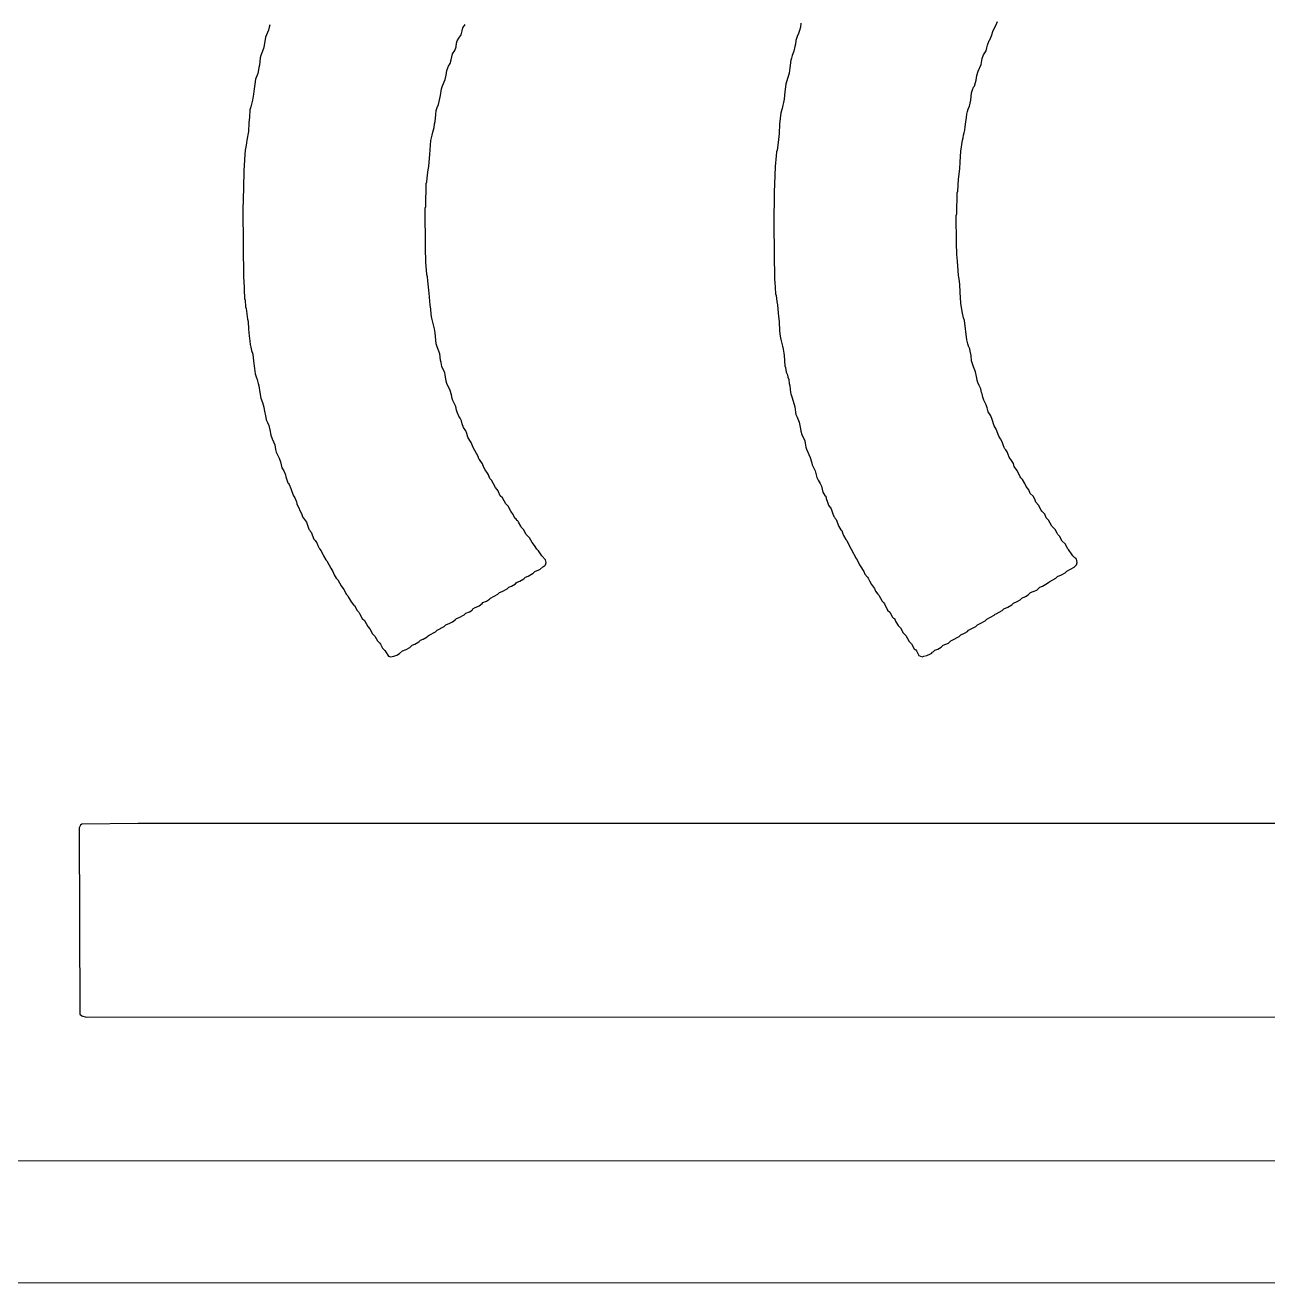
# Model space of a CAD drawing. Header units: inches. Extents: x 0 to 5379, y 0 to 5429.
# Drawn here: x 174.65 to 177.184, y 123.12 to 125.685 of the extents above; entities that cross this region are included whole.
import ezdxf

# ---------------------------------------------------------------- set-up
doc = ezdxf.new("R2010")
doc.units = ezdxf.units.IN
doc.layers.add('Bottom Overlay', color=54, linetype='Continuous')

msp = doc.modelspace()

# ---------------------------------------------------------------- linework, layer by layer
at = {"layer": 'Bottom Overlay'}
for p, q in [((175.1464, 125.6747), (175.1402, 125.6606)), ((175.1481, 125.6809), (175.1464, 125.6747)), ((175.1492, 125.6854), (175.1481, 125.6809)), ((175.5391, 125.6651), (175.5414, 125.673)), ((175.5414, 125.673), (175.543, 125.6792)), ((175.543, 125.6792), (175.5475, 125.686)), ((176.2293, 125.6736), (176.227, 125.6679)), ((176.231, 125.6809), (176.2293, 125.6736)), ((176.2321, 125.6888), (176.231, 125.6809)), ((176.6209, 125.6629), (176.6243, 125.6741)), ((176.6243, 125.6741), (176.6299, 125.6843)), ((176.6299, 125.6843), (176.6333, 125.6922)), ((175.1402, 125.6606), (175.1374, 125.6431)), ((175.529, 125.6403), (175.5301, 125.6482)), ((175.5301, 125.6482), (175.5312, 125.6527)), ((175.5312, 125.6527), (175.5346, 125.6584)), ((175.5346, 125.6584), (175.5391, 125.6651)), ((176.2208, 125.646), (176.2197, 125.6414)), ((176.222, 125.6538), (176.2208, 125.646)), ((176.2242, 125.6617), (176.222, 125.6538)), ((176.227, 125.6679), (176.2242, 125.6617)), ((176.6124, 125.6443), (176.6158, 125.6533)), ((176.6158, 125.6533), (176.6175, 125.655)), ((176.6175, 125.655), (176.6209, 125.6629)), ((175.1306, 125.6229), (175.1295, 125.6183)), ((175.1329, 125.6285), (175.1306, 125.6229)), ((175.1362, 125.6375), (175.1329, 125.6285)), ((175.1374, 125.6431), (175.1362, 125.6375)), ((175.5188, 125.6144), (175.5216, 125.6262)), ((175.5216, 125.6262), (175.5261, 125.633)), ((175.5261, 125.633), (175.529, 125.6403)), ((176.2146, 125.6229), (176.213, 125.6178)), ((176.218, 125.6319), (176.2146, 125.6229)), ((176.2197, 125.6414), (176.218, 125.6319)), ((176.6017, 125.6167), (176.6045, 125.624)), ((176.6045, 125.624), (176.6096, 125.6324)), ((176.6096, 125.6324), (176.6113, 125.6386)), ((176.6113, 125.6386), (176.6124, 125.6443)), ((175.1267, 125.5986), (175.1255, 125.5896)), ((175.1278, 125.6031), (175.1267, 125.5986)), ((175.1295, 125.6183), (175.1278, 125.6031)), ((175.5104, 125.5924), (175.5137, 125.6014)), ((175.5137, 125.6014), (175.5166, 125.6065)), ((175.5166, 125.6065), (175.5188, 125.6144)), ((176.2096, 125.5975), (176.2079, 125.5868)), ((176.2118, 125.6133), (176.2096, 125.5975)), ((176.213, 125.6178), (176.2118, 125.6133)), ((176.5933, 125.5913), (176.5995, 125.6043)), ((176.5995, 125.6043), (176.6006, 125.6088)), ((176.6006, 125.6088), (176.6017, 125.6167)), ((175.1199, 125.575), (175.1182, 125.5643)), ((175.1244, 125.5862), (175.1199, 125.575)), ((175.1255, 125.5896), (175.1244, 125.5862)), ((175.5013, 125.5609), (175.5064, 125.5738)), ((175.5064, 125.5738), (175.5087, 125.5829)), ((175.5087, 125.5829), (175.5104, 125.5924)), ((176.2051, 125.5761), (176.2017, 125.5648)), ((176.2068, 125.5823), (176.2051, 125.5761)), ((176.2079, 125.5868), (176.2068, 125.5823)), ((176.5859, 125.5603), (176.5882, 125.5682)), ((176.5882, 125.5682), (176.5893, 125.5727)), ((176.5893, 125.5727), (176.591, 125.5823)), ((176.591, 125.5823), (176.5933, 125.5913)), ((175.116, 125.544), (175.1137, 125.5316)), ((175.1171, 125.5552), (175.116, 125.544)), ((175.1182, 125.5643), (175.1171, 125.5552)), ((175.4974, 125.5412), (175.4991, 125.5552)), ((175.4991, 125.5552), (175.5013, 125.5609)), ((176.1994, 125.549), (176.1977, 125.5338)), ((176.2017, 125.5648), (176.1994, 125.549)), ((176.5786, 125.5316), (176.5803, 125.5468)), ((176.5803, 125.5468), (176.582, 125.553)), ((176.582, 125.553), (176.5843, 125.5586)), ((176.5843, 125.5586), (176.5859, 125.5603)), ((175.1103, 125.5181), (175.1086, 125.5119)), ((175.1137, 125.5316), (175.1103, 125.5181)), ((175.4884, 125.5107), (175.4901, 125.5169)), ((175.4901, 125.5169), (175.4929, 125.5231)), ((175.4929, 125.5231), (175.4974, 125.5412)), ((176.1955, 125.5214), (176.1938, 125.5152)), ((176.1966, 125.5271), (176.1955, 125.5214)), ((176.1977, 125.5338), (176.1966, 125.5271)), ((176.573, 125.5136), (176.5758, 125.5197)), ((176.5758, 125.5197), (176.5775, 125.5259)), ((176.5775, 125.5259), (176.5786, 125.5316)), ((175.1075, 125.4972), (175.1064, 125.4859)), ((175.1086, 125.5119), (175.1075, 125.4972)), ((175.4861, 125.4882), (175.4873, 125.5028)), ((175.4873, 125.5028), (175.4884, 125.5107)), ((176.1899, 125.4944), (176.1887, 125.4831)), ((176.1915, 125.5062), (176.1899, 125.4944)), ((176.1938, 125.5152), (176.1915, 125.5062)), ((176.5685, 125.4876), (176.5696, 125.4967)), ((176.5696, 125.4967), (176.5707, 125.5034)), ((176.5707, 125.5034), (176.5719, 125.509)), ((176.5719, 125.509), (176.573, 125.5136)), ((175.1053, 125.4679), (175.1024, 125.4505)), ((175.1064, 125.4859), (175.1053, 125.4679)), ((175.4799, 125.4606), (175.4816, 125.4668)), ((175.4816, 125.4668), (175.4839, 125.4758)), ((175.4839, 125.4758), (175.485, 125.4837)), ((175.485, 125.4837), (175.4861, 125.4882)), ((176.1887, 125.4831), (176.1876, 125.464)), ((176.5651, 125.4651), (176.5662, 125.4707)), ((176.5662, 125.4707), (176.5673, 125.4775)), ((176.5673, 125.4775), (176.5685, 125.4876)), ((175.1013, 125.4448), (175.1002, 125.4358)), ((175.1024, 125.4505), (175.1013, 125.4448)), ((175.4754, 125.4212), (175.4777, 125.4493)), ((175.4777, 125.4493), (175.4799, 125.4606)), ((176.1853, 125.4403), (176.1837, 125.4296)), ((176.1865, 125.4516), (176.1853, 125.4403)), ((176.1876, 125.464), (176.1865, 125.4516)), ((176.5583, 125.4279), (176.5617, 125.4505)), ((176.5617, 125.4505), (176.5628, 125.455)), ((176.5628, 125.455), (176.564, 125.4606)), ((176.564, 125.4606), (176.5651, 125.4651)), ((175.0979, 125.4212), (175.0962, 125.3879)), ((175.0991, 125.4302), (175.0979, 125.4212)), ((175.1002, 125.4358), (175.0991, 125.4302)), ((175.4743, 125.4054), (175.4754, 125.4212)), ((176.1814, 125.4183), (176.1797, 125.3964)), ((176.1825, 125.4262), (176.1814, 125.4183)), ((176.1837, 125.4296), (176.1825, 125.4262)), ((176.5572, 125.4054), (176.5583, 125.4279)), ((175.4709, 125.3795), (175.4721, 125.3896)), ((175.4721, 125.3896), (175.4732, 125.3964)), ((175.4732, 125.3964), (175.4743, 125.4054)), ((176.1797, 125.3964), (176.1786, 125.3783)), ((176.555, 125.3817), (176.5561, 125.3919)), ((176.5561, 125.3919), (176.5572, 125.4054)), ((175.0962, 125.3879), (175.0951, 125.353)), ((175.4681, 125.362), (175.4692, 125.3654)), ((175.4692, 125.3654), (175.4709, 125.3795)), ((176.1786, 125.3783), (176.1775, 125.3445)), ((176.5521, 125.3462), (176.5538, 125.3704)), ((176.5538, 125.3704), (176.555, 125.3817)), ((175.0951, 125.353), (175.094, 125.3079)), ((175.467, 125.3147), (175.4681, 125.362)), ((176.1775, 125.3445), (176.1769, 125.2786)), ((176.5499, 125.3), (176.551, 125.3428)), ((176.551, 125.3428), (176.5521, 125.3462)), ((175.4659, 125.3113), (175.467, 125.3147)), ((175.094, 125.3079), (175.0951, 125.1682)), ((175.4664, 125.2307), (175.4659, 125.3113)), ((176.5488, 125.2966), (176.5499, 125.3)), ((176.5493, 125.2409), (176.5488, 125.2966)), ((176.1769, 125.2786), (176.1769, 125.2775)), ((176.1769, 125.2775), (176.178, 125.1648)), ((176.5504, 125.2172), (176.5493, 125.2409)), ((175.4675, 125.2014), (175.4664, 125.2307)), ((176.5516, 125.2037), (176.5504, 125.2172)), ((175.4692, 125.1761), (175.4675, 125.2014)), ((176.5538, 125.1744), (176.5516, 125.2037)), ((175.0951, 125.1682), (175.0962, 125.1648)), ((175.0962, 125.1648), (175.0974, 125.1276)), ((175.4704, 125.1716), (175.4692, 125.1761)), ((175.4715, 125.1637), (175.4704, 125.1716)), ((175.4743, 125.1383), (175.4715, 125.1637)), ((176.178, 125.1648), (176.1791, 125.1614)), ((176.1791, 125.1614), (176.1803, 125.1366)), ((176.555, 125.1676), (176.5538, 125.1744)), ((176.5561, 125.1563), (176.555, 125.1676)), ((175.476, 125.1141), (175.4743, 125.1383)), ((176.1803, 125.1366), (176.1814, 125.1332)), ((176.1814, 125.1332), (176.1831, 125.1214)), ((176.5572, 125.1406), (176.5561, 125.1563)), ((176.5583, 125.118), (176.5572, 125.1406)), ((175.0974, 125.1276), (175.0985, 125.1242)), ((175.0985, 125.1242), (175.0996, 125.1107)), ((175.0996, 125.1107), (175.1008, 125.1073)), ((175.1008, 125.1073), (175.1019, 125.0961)), ((175.4771, 125.1062), (175.476, 125.1141)), ((176.1831, 125.1214), (176.1842, 125.1146)), ((176.1842, 125.1146), (176.1853, 125.1056)), ((176.5595, 125.109), (176.5583, 125.118)), ((176.5617, 125.0977), (176.5595, 125.109)), ((175.1019, 125.0961), (175.1036, 125.0854)), ((175.1036, 125.0854), (175.1047, 125.0808)), ((175.1047, 125.0808), (175.1058, 125.0651)), ((175.4782, 125.0949), (175.4771, 125.1062)), ((175.4794, 125.087), (175.4782, 125.0949)), ((175.4816, 125.0792), (175.4794, 125.087)), ((176.1853, 125.1056), (176.1865, 125.091)), ((176.1865, 125.091), (176.1876, 125.0808)), ((176.1876, 125.0808), (176.1887, 125.0606)), ((176.5634, 125.0882), (176.5617, 125.0977)), ((176.5657, 125.0825), (176.5634, 125.0882)), ((176.5702, 125.0431), (176.5657, 125.0825)), ((175.1058, 125.0651), (175.107, 125.0515)), ((175.485, 125.0656), (175.4816, 125.0792)), ((175.4861, 125.0577), (175.485, 125.0656)), ((175.4884, 125.0352), (175.4861, 125.0577)), ((176.1887, 125.0606), (176.1899, 125.0504)), ((175.107, 125.0515), (175.1081, 125.0403)), ((175.1081, 125.0403), (175.1092, 125.0335)), ((175.1092, 125.0335), (175.1103, 125.0279)), ((175.4895, 125.0307), (175.4884, 125.0352)), ((175.4923, 125.0234), (175.4895, 125.0307)), ((176.1899, 125.0504), (176.191, 125.0437)), ((176.191, 125.0437), (176.1944, 125.0301)), ((176.1944, 125.0301), (176.1961, 125.0239)), ((176.5724, 125.0352), (176.5702, 125.0431)), ((176.5741, 125.0301), (176.5724, 125.0352)), ((176.5764, 125.0245), (176.5741, 125.0301)), ((175.1103, 125.0279), (175.112, 125.0217)), ((175.112, 125.0217), (175.1143, 125.0138)), ((175.1143, 125.0138), (175.116, 124.9997)), ((175.4957, 125.0144), (175.4923, 125.0234)), ((175.4974, 125.0014), (175.4957, 125.0144)), ((176.1961, 125.0239), (176.1972, 125.016)), ((176.1972, 125.016), (176.1983, 125.0115)), ((176.1983, 125.0115), (176.1994, 124.9901)), ((176.5775, 125.02), (176.5764, 125.0245)), ((176.5792, 125.0115), (176.5775, 125.02)), ((176.5803, 125.0003), (176.5792, 125.0115)), ((175.116, 124.9997), (175.1177, 124.9845)), ((175.1177, 124.9845), (175.1193, 124.9738)), ((175.4985, 124.9969), (175.4974, 125.0014)), ((175.4997, 124.989), (175.4985, 124.9969)), ((175.5059, 124.976), (175.4997, 124.989)), ((176.1994, 124.9901), (176.2006, 124.9868)), ((176.2006, 124.9868), (176.2022, 124.9772)), ((176.582, 124.9941), (176.5803, 125.0003)), ((176.5843, 124.9884), (176.582, 124.9941)), ((176.5882, 124.9777), (176.5843, 124.9884)), ((175.1193, 124.9738), (175.121, 124.9676)), ((175.121, 124.9676), (175.1233, 124.962)), ((175.1233, 124.962), (175.1255, 124.9541)), ((175.1255, 124.9541), (175.1267, 124.9496)), ((175.507, 124.9715), (175.5059, 124.976)), ((175.5087, 124.9586), (175.507, 124.9715)), ((175.5098, 124.9541), (175.5087, 124.9586)), ((175.5171, 124.94), (175.5098, 124.9541)), ((176.2022, 124.9772), (176.2045, 124.9715)), ((176.2045, 124.9715), (176.2056, 124.967)), ((176.2056, 124.967), (176.2073, 124.962)), ((176.2073, 124.962), (176.2084, 124.9541)), ((176.2084, 124.9541), (176.2096, 124.9496)), ((176.5904, 124.9687), (176.5882, 124.9777)), ((176.5916, 124.9608), (176.5904, 124.9687)), ((176.5927, 124.9563), (176.5916, 124.9608)), ((176.5955, 124.9501), (176.5927, 124.9563)), ((175.1267, 124.9496), (175.1284, 124.9355)), ((175.1284, 124.9355), (175.1306, 124.9242)), ((175.5194, 124.931), (175.5171, 124.94)), ((175.5211, 124.9236), (175.5194, 124.931)), ((176.2096, 124.9496), (176.2107, 124.936)), ((176.2107, 124.936), (176.2118, 124.9327)), ((176.2118, 124.9327), (176.2141, 124.9248)), ((176.5989, 124.9434), (176.5955, 124.9501)), ((176.6006, 124.936), (176.5989, 124.9434)), ((176.6017, 124.9327), (176.6006, 124.936)), ((176.6028, 124.9259), (176.6017, 124.9327)), ((175.1306, 124.9242), (175.134, 124.9152)), ((175.134, 124.9152), (175.1368, 124.9056)), ((175.1368, 124.9056), (175.1379, 124.9011)), ((175.5222, 124.9191), (175.5211, 124.9236)), ((175.5284, 124.9073), (175.5222, 124.9191)), ((175.5301, 124.9), (175.5284, 124.9073)), ((176.2141, 124.9248), (176.2197, 124.9067)), ((176.2197, 124.9067), (176.2208, 124.8955)), ((176.6051, 124.9203), (176.6028, 124.9259)), ((176.6102, 124.9107), (176.6051, 124.9203)), ((176.6119, 124.9045), (176.6102, 124.9107)), ((176.6141, 124.8966), (176.6119, 124.9045)), ((175.1379, 124.9011), (175.1408, 124.8848)), ((175.1408, 124.8848), (175.1419, 124.8803)), ((175.1419, 124.8803), (175.1441, 124.8746)), ((175.5312, 124.8955), (175.5301, 124.9)), ((175.5346, 124.8876), (175.5312, 124.8955)), ((175.5357, 124.8853), (175.5346, 124.8876)), ((175.5374, 124.8836), (175.5357, 124.8853)), ((175.5397, 124.878), (175.5374, 124.8836)), ((175.5414, 124.8718), (175.5397, 124.878)), ((176.2208, 124.8955), (176.222, 124.891)), ((176.222, 124.891), (176.2242, 124.8853)), ((176.2242, 124.8853), (176.2287, 124.8752)), ((176.6192, 124.8882), (176.6141, 124.8966)), ((176.622, 124.8808), (176.6192, 124.8882)), ((176.6259, 124.8679), (176.622, 124.8808)), ((175.1441, 124.8746), (175.147, 124.8684)), ((175.147, 124.8684), (175.1492, 124.8594)), ((175.1492, 124.8594), (175.1509, 124.8487)), ((175.5442, 124.8645), (175.5414, 124.8718)), ((175.5487, 124.8577), (175.5442, 124.8645)), ((175.5509, 124.8521), (175.5487, 124.8577)), ((175.5526, 124.8448), (175.5509, 124.8521)), ((176.2287, 124.8752), (176.231, 124.8617)), ((176.231, 124.8617), (176.2321, 124.8572)), ((176.2321, 124.8572), (176.2338, 124.8498)), ((176.6305, 124.8611), (176.6259, 124.8679)), ((176.6355, 124.847), (176.6305, 124.8611)), ((175.1509, 124.8487), (175.1537, 124.8414)), ((175.1537, 124.8414), (175.1593, 124.829)), ((175.1593, 124.829), (175.161, 124.8194)), ((175.5571, 124.838), (175.5526, 124.8448)), ((175.5599, 124.8341), (175.5571, 124.838)), ((175.5639, 124.8234), (175.5599, 124.8341)), ((176.2338, 124.8498), (176.24, 124.8369)), ((176.24, 124.8369), (176.2411, 124.8324)), ((176.2411, 124.8324), (176.2423, 124.8245)), ((176.2423, 124.8245), (176.2434, 124.82)), ((176.6389, 124.8414), (176.6355, 124.847)), ((176.6428, 124.8352), (176.6389, 124.8414)), ((176.6445, 124.829), (176.6428, 124.8352)), ((176.6468, 124.8234), (176.6445, 124.829)), ((175.161, 124.8194), (175.1622, 124.8138)), ((175.1622, 124.8138), (175.1684, 124.8019)), ((175.1684, 124.8019), (175.1706, 124.7941)), ((175.5673, 124.8177), (175.5639, 124.8234)), ((175.574, 124.8053), (175.5673, 124.8177)), ((175.5752, 124.8008), (175.574, 124.8053)), ((175.5768, 124.7991), (175.5752, 124.8008)), ((175.5825, 124.7901), (175.5768, 124.7991)), ((176.2434, 124.82), (176.2513, 124.8031)), ((176.2513, 124.8031), (176.2535, 124.7941)), ((176.6479, 124.8211), (176.6468, 124.8234)), ((176.6502, 124.8188), (176.6479, 124.8211)), ((176.653, 124.8149), (176.6502, 124.8188)), ((176.6569, 124.8042), (176.653, 124.8149)), ((176.6614, 124.7974), (176.6569, 124.8042)), ((175.1706, 124.7941), (175.1734, 124.7822)), ((175.1734, 124.7822), (175.1774, 124.776)), ((175.1774, 124.776), (175.1808, 124.7681)), ((175.5853, 124.7828), (175.5825, 124.7901)), ((175.5881, 124.7777), (175.5853, 124.7828)), ((175.5932, 124.7715), (175.5881, 124.7777)), ((176.2535, 124.7941), (176.2552, 124.7879)), ((176.2552, 124.7879), (176.2614, 124.776)), ((176.2614, 124.776), (176.2648, 124.7625)), ((176.6654, 124.7912), (176.6614, 124.7974)), ((176.6671, 124.785), (176.6654, 124.7912)), ((176.6727, 124.7772), (176.6671, 124.785)), ((176.6761, 124.7715), (176.6727, 124.7772)), ((175.1808, 124.7681), (175.1819, 124.7636)), ((175.1819, 124.7636), (175.1836, 124.7574)), ((175.1836, 124.7574), (175.1858, 124.7518)), ((175.1858, 124.7518), (175.1875, 124.7501)), ((175.1875, 124.7501), (175.1886, 124.7479)), ((175.1886, 124.7479), (175.192, 124.74)), ((175.5949, 124.7676), (175.5932, 124.7715)), ((175.5977, 124.7603), (175.5949, 124.7676)), ((175.6011, 124.7569), (175.5977, 124.7603)), ((175.6095, 124.7417), (175.6011, 124.7569)), ((176.2648, 124.7625), (176.267, 124.7569)), ((176.267, 124.7569), (176.2715, 124.7501)), ((176.2715, 124.7501), (176.2738, 124.7445)), ((176.6795, 124.7636), (176.6761, 124.7715)), ((176.6806, 124.7614), (176.6795, 124.7636)), ((176.684, 124.758), (176.6806, 124.7614)), ((176.6885, 124.7501), (176.684, 124.758)), ((176.6913, 124.7439), (176.6885, 124.7501)), ((175.192, 124.74), (175.1937, 124.7338)), ((175.1937, 124.7338), (175.1971, 124.7248)), ((175.1971, 124.7248), (175.1988, 124.7231)), ((175.1988, 124.7231), (175.1999, 124.7208)), ((175.6146, 124.7355), (175.6095, 124.7417)), ((175.6157, 124.7332), (175.6146, 124.7355)), ((175.6191, 124.7253), (175.6157, 124.7332)), ((175.6236, 124.7208), (175.6191, 124.7253)), ((176.2738, 124.7445), (176.2766, 124.7326)), ((176.2766, 124.7326), (176.2811, 124.7259)), ((176.2811, 124.7259), (176.2828, 124.7242)), ((176.2828, 124.7242), (176.2839, 124.7197)), ((176.6969, 124.7372), (176.6913, 124.7439)), ((176.6998, 124.7298), (176.6969, 124.7372)), ((176.7054, 124.7242), (176.6998, 124.7298)), ((176.7093, 124.718), (176.7054, 124.7242)), ((175.1999, 124.7208), (175.2033, 124.7129)), ((175.2033, 124.7129), (175.2044, 124.7084)), ((175.2044, 124.7084), (175.2146, 124.687)), ((175.6304, 124.7084), (175.6236, 124.7208)), ((175.6349, 124.7039), (175.6304, 124.7084)), ((175.6405, 124.6938), (175.6349, 124.7039)), ((176.2839, 124.7197), (176.2862, 124.7118)), ((176.2862, 124.7118), (176.2885, 124.7062)), ((176.2885, 124.7062), (176.2941, 124.6983)), ((176.2941, 124.6983), (176.2963, 124.6904)), ((176.711, 124.7118), (176.7093, 124.718)), ((176.7167, 124.7062), (176.711, 124.7118)), ((176.7223, 124.696), (176.7167, 124.7062)), ((175.2146, 124.687), (175.2157, 124.6825)), ((175.2157, 124.6825), (175.2236, 124.6712)), ((175.2236, 124.6712), (175.2287, 124.6571)), ((175.6416, 124.6915), (175.6405, 124.6938)), ((175.6439, 124.6893), (175.6416, 124.6915)), ((175.6495, 124.6791), (175.6439, 124.6893)), ((175.6518, 124.6769), (175.6495, 124.6791)), ((175.6529, 124.6746), (175.6518, 124.6769)), ((175.6546, 124.6741), (175.6529, 124.6746)), ((175.6563, 124.6712), (175.6546, 124.6741)), ((175.6608, 124.6633), (175.6563, 124.6712)), ((176.2963, 124.6904), (176.2992, 124.6831)), ((176.2992, 124.6831), (176.3008, 124.6814)), ((176.3008, 124.6814), (176.302, 124.6791)), ((176.302, 124.6791), (176.3042, 124.6769)), ((176.3042, 124.6769), (176.3093, 124.6628)), ((176.7234, 124.6938), (176.7223, 124.696)), ((176.7296, 124.6876), (176.7234, 124.6938)), ((176.7324, 124.6802), (176.7296, 124.6876)), ((176.7369, 124.6757), (176.7324, 124.6802)), ((176.7437, 124.6633), (176.7369, 124.6757)), ((175.2287, 124.6571), (175.2303, 124.6555)), ((175.2303, 124.6555), (175.2315, 124.6532)), ((175.2315, 124.6532), (175.2337, 124.6509)), ((175.2337, 124.6509), (175.2388, 124.6369)), ((175.6619, 124.6611), (175.6608, 124.6633)), ((175.6664, 124.6566), (175.6619, 124.6611)), ((175.6721, 124.6464), (175.6664, 124.6566)), ((175.6788, 124.6397), (175.6721, 124.6464)), ((176.3093, 124.6628), (176.3138, 124.656)), ((176.3138, 124.656), (176.3155, 124.6543)), ((176.3155, 124.6543), (176.3166, 124.6498)), ((176.3166, 124.6498), (176.3189, 124.6442)), ((176.7505, 124.6566), (176.7437, 124.6633)), ((176.755, 124.6487), (176.7505, 124.6566)), ((176.7561, 124.6464), (176.755, 124.6487)), ((176.7595, 124.6431), (176.7561, 124.6464)), ((175.2388, 124.6369), (175.2416, 124.634)), ((175.2416, 124.634), (175.2427, 124.6318)), ((175.2427, 124.6318), (175.245, 124.6295)), ((175.245, 124.6295), (175.2472, 124.6239)), ((175.2472, 124.6239), (175.2501, 124.6166)), ((175.6839, 124.6301), (175.6788, 124.6397)), ((175.689, 124.6239), (175.6839, 124.6301)), ((175.6935, 124.616), (175.689, 124.6239)), ((176.3189, 124.6442), (176.3234, 124.6363)), ((176.3234, 124.6363), (176.3256, 124.634)), ((176.3256, 124.634), (176.329, 124.6262)), ((176.329, 124.6262), (176.3347, 124.616)), ((176.7651, 124.6329), (176.7595, 124.6431)), ((176.7707, 124.6273), (176.7651, 124.6329)), ((176.7764, 124.6171), (176.7707, 124.6273)), ((175.2501, 124.6166), (175.254, 124.6126)), ((175.254, 124.6126), (175.2585, 124.6025)), ((175.2585, 124.6025), (175.263, 124.5946)), ((175.263, 124.5946), (175.2653, 124.5924)), ((175.6969, 124.6126), (175.6935, 124.616)), ((175.7025, 124.6047), (175.6969, 124.6126)), ((175.7036, 124.6025), (175.7025, 124.6047)), ((175.7115, 124.5946), (175.7036, 124.6025)), ((175.7126, 124.589), (175.7115, 124.5946)), ((176.3347, 124.616), (176.3448, 124.5969)), ((176.3448, 124.5969), (176.347, 124.5946)), ((176.347, 124.5946), (176.3516, 124.5845)), ((176.7781, 124.6155), (176.7764, 124.6171)), ((176.7854, 124.6047), (176.7781, 124.6155)), ((176.7865, 124.6025), (176.7854, 124.6047)), ((176.7905, 124.5986), (176.7865, 124.6025)), ((176.7927, 124.5974), (176.7905, 124.5986)), ((176.7944, 124.5957), (176.7927, 124.5974)), ((176.7955, 124.589), (176.7944, 124.5957)), ((175.2653, 124.5924), (175.2732, 124.5777)), ((175.2732, 124.5777), (175.2777, 124.5709)), ((175.2777, 124.5709), (175.2805, 124.5636)), ((175.6862, 124.567), (175.6895, 124.5704)), ((175.6895, 124.5704), (175.6974, 124.5738)), ((175.6974, 124.5738), (175.6997, 124.5749)), ((175.6997, 124.5749), (175.7059, 124.58)), ((175.7059, 124.58), (175.7076, 124.5816)), ((175.7076, 124.5816), (175.7098, 124.5828)), ((175.7098, 124.5828), (175.7115, 124.5845)), ((175.7115, 124.5845), (175.7126, 124.589)), ((176.3516, 124.5845), (176.3527, 124.5822)), ((176.3527, 124.5822), (176.3606, 124.5709)), ((176.3606, 124.5709), (176.3628, 124.5653)), ((176.7634, 124.5636), (176.7713, 124.5681)), ((176.7713, 124.5681), (176.7747, 124.5715)), ((176.7747, 124.5715), (176.7893, 124.5794)), ((176.7893, 124.5794), (176.7944, 124.5845)), ((176.7944, 124.5845), (176.7955, 124.589)), ((175.2805, 124.5636), (175.2844, 124.5574)), ((175.2844, 124.5574), (175.2878, 124.554)), ((175.2878, 124.554), (175.2946, 124.5416)), ((175.6422, 124.5411), (175.6501, 124.5456)), ((175.6501, 124.5456), (175.6512, 124.5478)), ((175.6512, 124.5478), (175.6535, 124.549)), ((175.6535, 124.549), (175.6591, 124.5512)), ((175.6591, 124.5512), (175.667, 124.5557)), ((175.667, 124.5557), (175.6704, 124.5591)), ((175.6704, 124.5591), (175.676, 124.5614)), ((175.676, 124.5614), (175.6862, 124.567)), ((176.3628, 124.5653), (176.3679, 124.5591)), ((176.3679, 124.5591), (176.3696, 124.5574)), ((176.3696, 124.5574), (176.3718, 124.5518)), ((176.3718, 124.5518), (176.3763, 124.5439)), ((176.3763, 124.5439), (176.382, 124.536)), ((176.7251, 124.5411), (176.7352, 124.5467)), ((176.7352, 124.5467), (176.7375, 124.549)), ((176.7375, 124.549), (176.7398, 124.5501)), ((176.7398, 124.5501), (176.7522, 124.5569)), ((176.7522, 124.5569), (176.7555, 124.5602)), ((176.7555, 124.5602), (176.7634, 124.5636)), ((175.2946, 124.5416), (175.3002, 124.5338)), ((175.3002, 124.5338), (175.3058, 124.5236)), ((175.3058, 124.5236), (175.3081, 124.5214)), ((175.3081, 124.5214), (175.3092, 124.5191)), ((175.3092, 124.5191), (175.3149, 124.509)), ((175.5994, 124.5163), (175.614, 124.5242)), ((175.614, 124.5242), (175.6174, 124.5276)), ((175.6174, 124.5276), (175.623, 124.5298)), ((175.623, 124.5298), (175.6332, 124.5354)), ((175.6332, 124.5354), (175.6366, 124.5388)), ((175.6366, 124.5388), (175.6422, 124.5411)), ((176.382, 124.536), (176.3842, 124.5304)), ((176.3842, 124.5304), (176.3893, 124.5242)), ((176.3893, 124.5242), (176.391, 124.5225)), ((176.391, 124.5225), (176.3978, 124.5101)), ((176.6823, 124.5163), (176.6902, 124.5197)), ((176.6902, 124.5197), (176.6958, 124.5231)), ((176.6958, 124.5231), (176.7003, 124.5276)), ((176.7003, 124.5276), (176.706, 124.5298)), ((176.706, 124.5298), (176.7133, 124.5326)), ((176.7133, 124.5326), (176.7195, 124.5388)), ((176.7195, 124.5388), (176.7251, 124.5411)), ((175.3149, 124.509), (175.3199, 124.5028)), ((175.3199, 124.5028), (175.3216, 124.5011)), ((175.3216, 124.5011), (175.3272, 124.4909)), ((175.3272, 124.4909), (175.3306, 124.4876)), ((175.556, 124.4887), (175.5616, 124.4921)), ((175.5616, 124.4921), (175.5628, 124.4943)), ((175.5628, 124.4943), (175.5678, 124.4971)), ((175.5678, 124.4971), (175.5735, 124.4994)), ((175.5735, 124.4994), (175.5757, 124.5005)), ((175.5757, 124.5005), (175.5819, 124.5056)), ((175.5819, 124.5056), (175.5836, 124.5073)), ((175.5836, 124.5073), (175.5909, 124.5101)), ((175.5909, 124.5101), (175.5971, 124.514)), ((175.5971, 124.514), (175.5994, 124.5163)), ((176.3978, 124.5101), (176.4011, 124.5067)), ((176.4011, 124.5067), (176.4023, 124.5045)), ((176.4023, 124.5045), (176.409, 124.4921)), ((176.409, 124.4921), (176.4135, 124.4876)), ((176.6305, 124.4847), (176.6428, 124.4915)), ((176.6428, 124.4915), (176.6462, 124.4949)), ((176.6462, 124.4949), (176.6541, 124.4983)), ((176.6541, 124.4983), (176.662, 124.5028)), ((176.662, 124.5028), (176.6654, 124.5061)), ((176.6654, 124.5061), (176.6733, 124.5095)), ((176.6733, 124.5095), (176.6789, 124.5129)), ((176.6789, 124.5129), (176.6823, 124.5163)), ((175.3306, 124.4876), (175.3318, 124.4853)), ((175.3318, 124.4853), (175.3374, 124.4752)), ((175.3374, 124.4752), (175.3419, 124.4707)), ((175.3419, 124.4707), (175.3487, 124.4583)), ((175.5081, 124.4622), (175.516, 124.4656)), ((175.516, 124.4656), (175.5216, 124.4678)), ((175.5216, 124.4678), (175.5278, 124.4729)), ((175.5278, 124.4729), (175.5295, 124.4746)), ((175.5295, 124.4746), (175.5352, 124.4769)), ((175.5352, 124.4769), (175.5453, 124.4825)), ((175.5453, 124.4825), (175.5487, 124.4859)), ((175.5487, 124.4859), (175.556, 124.4887)), ((176.4135, 124.4876), (176.4192, 124.4774)), ((176.4192, 124.4774), (176.4209, 124.4757)), ((176.4209, 124.4757), (176.4231, 124.4746)), ((176.4231, 124.4746), (176.4259, 124.4684)), ((176.4259, 124.4684), (176.4304, 124.4605)), ((176.5978, 124.4645), (176.6079, 124.4701)), ((176.6079, 124.4701), (176.6113, 124.4735)), ((176.6113, 124.4735), (176.6259, 124.4814)), ((176.6259, 124.4814), (176.6282, 124.4836)), ((176.6282, 124.4836), (176.6305, 124.4847)), ((175.3487, 124.4583), (175.3532, 124.4537)), ((175.3532, 124.4537), (175.3588, 124.4436)), ((175.3588, 124.4436), (175.3633, 124.4391)), ((175.4698, 124.4374), (175.4721, 124.4397)), ((175.4721, 124.4397), (175.4743, 124.4408)), ((175.4743, 124.4408), (175.4867, 124.4476)), ((175.4867, 124.4476), (175.4901, 124.4509)), ((175.4901, 124.4509), (175.5047, 124.4588)), ((175.5047, 124.4588), (175.5081, 124.4622)), ((176.4304, 124.4605), (176.4349, 124.456)), ((176.4349, 124.456), (176.4406, 124.4459)), ((176.4406, 124.4459), (176.4462, 124.4402)), ((176.4462, 124.4402), (176.453, 124.4278)), ((176.555, 124.4385), (176.5583, 124.4419)), ((176.5583, 124.4419), (176.5657, 124.4447)), ((176.5657, 124.4447), (176.5719, 124.4487)), ((176.5719, 124.4487), (176.5741, 124.4509)), ((176.5741, 124.4509), (176.5764, 124.4521)), ((176.5764, 124.4521), (176.5888, 124.4588)), ((176.5888, 124.4588), (176.5921, 124.4622)), ((176.5921, 124.4622), (176.5978, 124.4645)), ((175.3633, 124.4391), (175.3689, 124.429)), ((175.3689, 124.429), (175.3734, 124.4245)), ((175.3734, 124.4245), (175.3746, 124.4222)), ((175.3746, 124.4222), (175.3791, 124.4143)), ((175.3791, 124.4143), (175.3836, 124.4098)), ((175.427, 124.4115), (175.4349, 124.416)), ((175.4349, 124.416), (175.4394, 124.4205)), ((175.4394, 124.4205), (175.445, 124.4228)), ((175.445, 124.4228), (175.4529, 124.4273)), ((175.4529, 124.4273), (175.4563, 124.4307)), ((175.4563, 124.4307), (175.4619, 124.4329)), ((175.4619, 124.4329), (175.4698, 124.4374)), ((176.453, 124.4278), (176.4575, 124.4233)), ((176.4575, 124.4233), (176.4631, 124.4132)), ((176.5116, 124.4121), (176.5183, 124.4166)), ((176.5183, 124.4166), (176.5223, 124.4205)), ((176.5223, 124.4205), (176.533, 124.4245)), ((176.533, 124.4245), (176.538, 124.4295)), ((176.538, 124.4295), (176.5403, 124.4307)), ((176.5403, 124.4307), (176.555, 124.4385)), ((175.3836, 124.4098), (175.3847, 124.4075)), ((175.3847, 124.4075), (175.3909, 124.398)), ((175.3909, 124.398), (175.3954, 124.3968)), ((175.3954, 124.3968), (175.4022, 124.398)), ((175.4022, 124.398), (175.4078, 124.4002)), ((175.4078, 124.4002), (175.4135, 124.4036)), ((175.4135, 124.4036), (175.4197, 124.4087)), ((175.4197, 124.4087), (175.427, 124.4115)), ((176.4631, 124.4132), (176.4648, 124.4115)), ((176.4648, 124.4115), (176.4665, 124.4109)), ((176.4665, 124.4109), (176.4676, 124.4087)), ((176.4676, 124.4087), (176.4727, 124.3991)), ((176.4727, 124.3991), (176.4795, 124.3968)), ((176.4795, 124.3968), (176.4828, 124.398)), ((176.4828, 124.398), (176.489, 124.3997)), ((176.489, 124.3997), (176.4964, 124.4025)), ((176.4964, 124.4025), (176.4992, 124.4042)), ((176.4992, 124.4042), (176.4997, 124.4059)), ((176.4997, 124.4059), (176.502, 124.407)), ((176.502, 124.407), (176.5054, 124.4104)), ((176.5054, 124.4104), (176.5116, 124.4121)), ((174.7655, 124.0554), (174.7627, 124.0537)), ((174.8805, 124.0565), (174.7655, 124.0554)), ((174.8816, 124.0565), (174.8805, 124.0565)), ((178.5179, 124.0565), (174.8816, 124.0565)), ((174.7627, 124.0537), (174.7604, 124.0481)), ((174.7604, 124.0481), (174.7616, 123.6683)), ((174.7616, 123.6683), (174.7655, 123.6644)), ((174.7655, 123.6644), (174.7745, 123.6621)), ((174.7745, 123.6621), (178.5191, 123.6633)), ((179.1005, 123.368), (172.5501, 123.3692)), ((172.5975, 123.1201), (180.7536, 123.1213))]:
    msp.add_line(p, q, dxfattribs=at)

doc.saveas('drawing.dxf')
